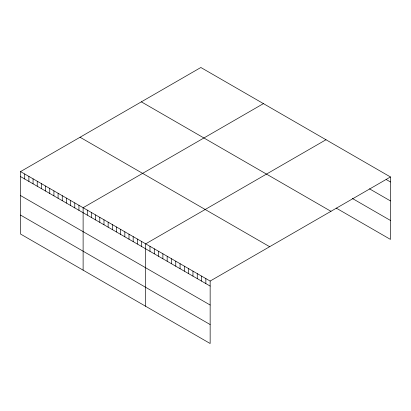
<?xml version="1.0" encoding="UTF-8"?>
<svg xmlns="http://www.w3.org/2000/svg" width="411" height="411" viewBox="0 0 411 411"><rect width="100%" height="100%" fill="white"/><g stroke="black" fill="none" stroke-linecap="round" stroke-linejoin="round"><path stroke-width="0.62" d="M20.55 171.593L210.149 281.057L210.149 343.504L20.55 234.039L20.55 171.593L200.851 67.496L390.45 176.961L390.45 239.408L336.193 208.084M263.415 103.623L83.12 207.714L83.12 270.161M325.985 139.745L145.689 243.841L145.689 306.282M210.149 281.057L390.45 176.961M386.15 179.489L390.45 181.97M369.499 188.829L390.45 200.922M352.309 198.431L390.45 220.455M141.348 101.851L330.953 211.316M80.047 137.243L269.652 246.708M20.55 176.596L210.149 286.066M20.55 195.554L210.149 305.019M20.55 215.081L210.149 324.546M205.854 278.576L205.854 283.585M201.554 276.094L201.554 281.103M197.259 273.613L197.259 278.622M192.959 271.132L192.959 276.141M188.664 268.65L188.664 273.659M184.364 266.169L184.364 271.178M180.069 263.687L180.069 268.696M175.769 261.206L175.769 266.215M171.474 258.725L171.474 263.734M167.174 256.248L167.174 261.252M162.879 253.767L162.879 258.771M158.579 251.285L158.579 256.289M154.284 248.804L154.284 253.808M149.984 246.323L149.984 251.327M141.518 241.432L141.518 246.436M137.346 239.022L137.346 244.031M133.174 236.613L133.174 241.622M129.003 234.208L129.003 239.212M124.831 231.799L124.831 236.803M120.659 229.389L120.659 234.398M116.488 226.98L116.488 231.989M112.316 224.576L112.316 229.579M108.144 222.166L108.144 227.17M103.973 219.757L103.973 224.766M99.801 217.347L99.801 222.356M95.635 214.943L95.635 219.947M91.463 212.533L91.463 217.537M87.291 210.124L87.291 215.133M78.948 205.31L78.948 210.314M74.776 202.9L74.776 207.904M70.605 200.491L70.605 205.5M66.433 198.081L66.433 203.091M62.261 195.677L62.261 200.681M58.09 193.268L58.09 198.272M53.918 190.858L53.918 195.862M49.746 188.449L49.746 193.458M45.58 186.044L45.58 191.048M41.408 183.635L41.408 188.639M37.237 181.225L37.237 186.229M33.065 178.816L33.065 183.825M28.893 176.411L28.893 181.415M24.722 174.002L24.722 179.006"/></g></svg>
